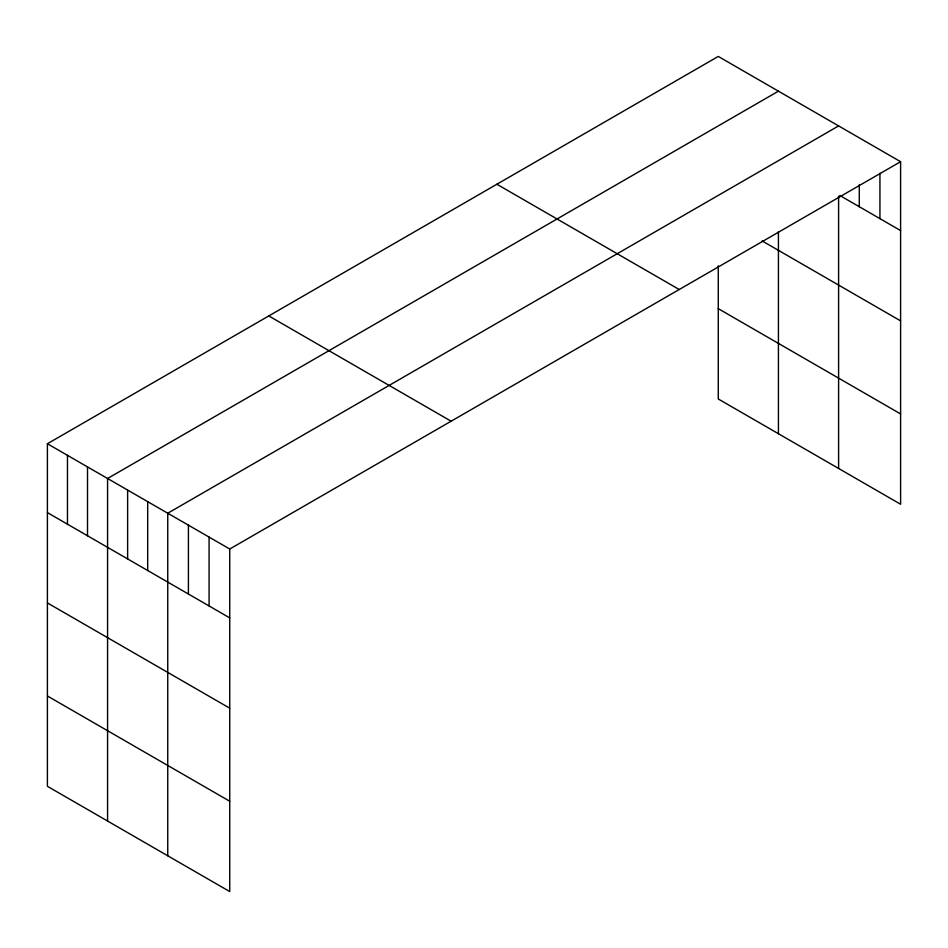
<?xml version="1.0" encoding="UTF-8"?>
<svg xmlns="http://www.w3.org/2000/svg" width="948" height="948" viewBox="0 0 948 948"><rect width="100%" height="100%" fill="white"/><g stroke="black" fill="none" stroke-linecap="round" stroke-linejoin="round"><path stroke-width="1.42" d="M900.6 161.705L229.736 549.022L229.736 891.57L47.4 786.295L47.4 443.747L718.264 56.43L900.6 161.705L900.6 504.253L718.264 398.978L718.264 265.819M778.427 91.174L107.574 478.491L107.574 821.027M838.601 125.918L167.749 513.235L167.749 855.771M839.821 195.478L900.6 230.565M762.133 240.934L900.6 320.874M718.264 308.657L900.6 413.932M496.871 184.244L679.218 289.519M268.782 315.933L451.13 421.208M47.4 443.747L229.736 549.022M47.4 512.607L229.736 617.883M47.4 602.928L229.736 708.192M47.4 695.974L229.736 801.25M879.934 173.223L879.934 218.633M859.267 184.73L859.267 206.7M838.601 196.2L838.601 468.454M778.427 231.715L778.427 433.71M209.081 537.089L209.081 605.95M188.415 525.168L188.415 594.017M147.687 501.658L147.687 570.506M127.625 490.069L127.625 558.929M87.512 466.914L87.512 535.762M67.462 455.336L67.462 524.185"/></g></svg>
